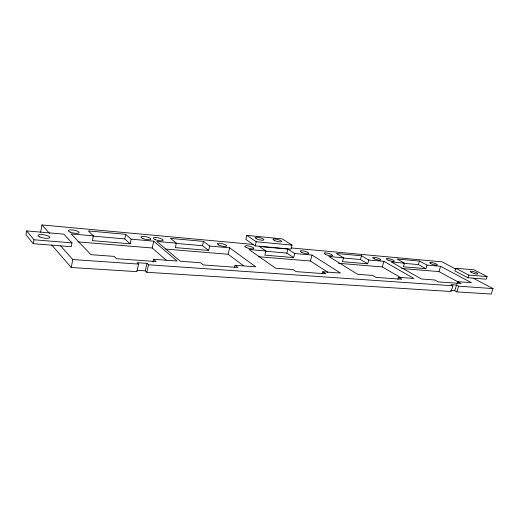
<?xml version="1.0" encoding="UTF-8"?>
<svg xmlns="http://www.w3.org/2000/svg" width="519" height="519" viewBox="0 0 519 519"><rect width="100%" height="100%" fill="white"/><g stroke="black" fill="none" stroke-linecap="round" stroke-linejoin="round"><path stroke-width="0.78" d="M26.638 230.903L25.95 234.75L33.268 243.716L71.239 246.687L71.979 242.866L63.856 234.147L26.638 230.903L33.988 239.778L71.979 242.866M33.268 243.716L33.988 239.778M40.644 232.22L41.981 224.948L253.071 244.423M136.919 270.315L145.294 270.853L146.812 272.287L451.063 291.509L452.905 285.807L148.473 264.781L146.948 263.373L137.035 262.679L138.534 264.093L136.886 271.658L71.233 267.506L72.796 259.552L60.6 245.857M93.375 235.873L92.408 240.647L130.165 243.82L131.151 239.181L125.734 234.329L88.353 230.929L93.375 235.873L71.148 233.926L90.948 254.673L114.193 256.386L116.548 258.709L156.141 261.557L153.611 259.286L152.988 262.076M130.165 243.82L124.761 238.909L125.734 234.329M145.294 270.853L146.948 263.373M146.812 272.287L148.473 264.781M166.255 260.22L152.203 247.991L153.715 241.16L131.151 239.181M176.363 243.145L175.344 247.621L208.657 250.424L209.702 246.071L203.539 241.406L170.498 238.403L176.363 243.145L156.809 241.432L180.294 261.252L200.594 262.744L203.325 264.956L237.981 267.447L235.12 265.287L234.549 267.57M208.657 250.424L202.52 245.708L203.539 241.406M243.645 265.812L228.081 254.232L229.664 247.816L209.702 246.071M246.843 235.386L245.824 239.441L255.179 245.87L290.971 249.133L292.035 245.143L282.278 238.909L246.843 235.386L256.23 241.75L292.035 245.143M255.179 245.87L256.23 241.75M265.871 250.995L264.8 255.14L293.637 257.567L294.721 253.525L287.902 249.081L259.253 246.48L265.871 250.995L248.997 249.516L275.673 268.271L293.047 269.549L296.096 271.632L325.861 273.798L322.727 271.755L322.137 273.87M293.637 257.567L286.838 253.084L287.902 249.081M327.93 272.326L310.407 261.005L312.042 255.043L294.721 253.525M343.559 257.8L342.462 261.667L367.666 263.788L368.769 260.013L361.509 255.783L336.435 253.499L343.559 257.8L328.851 256.516L357.701 274.33L372.733 275.433L375.99 277.406L401.771 279.261L398.462 277.328L397.865 279.293M367.666 263.788L360.426 259.513L361.509 255.783M401.025 277.814L382.289 266.922L383.95 261.342L368.769 260.013M427.014 265.118L419.495 261.057L397.061 259.013L404.489 263.146L403.38 266.792L425.898 268.68L427.014 265.118L440.605 266.312L471.447 282.699L457.68 281.687L456.96 283.912M403.185 263.256L418.405 264.586L419.495 261.057M401.816 268.524L438.931 271.58L440.605 266.312M455.714 268.252L454.858 270.899L467.904 277.775L486.232 279.209L487.114 276.569L473.951 269.841L455.714 268.252L468.787 275.083L487.114 276.569M454.728 290.724L456.564 285.067L458.64 286.203L493.05 288.583L491.208 294.052L456.798 291.873L454.728 290.724L450.434 290.452M456.798 291.873L458.64 286.203M467.904 277.775L468.787 275.083M456.564 285.067L450.829 284.672L452.905 285.807M72.796 259.552L138.534 264.093M153.611 259.286L177.076 261.012L153.715 241.16M235.12 265.287L255.737 266.805L229.664 247.816M322.727 271.755L340.49 273.065L312.042 255.043M398.462 277.328L413.922 278.463L383.95 261.342M77.74 241.867L152.203 247.991M165.691 249.101L228.081 254.232M258.709 256.756L310.407 261.005M338.388 263.308L382.289 266.922M92.979 236.126L124.761 238.909M175.941 243.385L202.52 245.708M265.365 251.202L286.838 253.084M343.195 258.008L360.426 259.513M404.489 263.146L391.378 261.998L421.48 279.021L434.812 280.001L438.185 281.882L461.086 283.53L457.68 281.687M291.198 247.939L442.013 261.848L455.954 269.153M473.211 278.19L493.05 288.583M438.931 271.58L458.478 282.141M418.405 264.586L425.898 268.68M41.981 224.948L49.5 233.388M51.718 244.994L71.233 267.506M430.751 263.574A3.996 0.811 17 0 0 437.225 265.138A3.996 0.811 17 0 0 432.723 262.744A3.996 0.811 17 0 0 430.751 263.574M374.335 258.838A4.184 0.915 16.3 0 0 380.719 259.941A4.184 0.915 16.3 0 0 375.094 257.411A4.184 0.915 16.3 0 0 374.335 258.838M388.05 260.058A4.139 0.889 16.5 0 0 394.31 261.148A4.139 0.889 16.5 0 0 388.686 258.644A4.139 0.889 16.5 0 0 388.05 260.058M325.698 254.498A4.36 0.999 15.6 0 0 332.53 255.666A4.36 0.999 15.6 0 0 326.918 253.045A4.36 0.999 15.6 0 0 325.698 254.498M301.753 252.364A4.45 1.044 15.2 0 0 308.811 253.564A4.45 1.044 15.2 0 0 303.219 250.898A4.45 1.044 15.2 0 0 301.753 252.364M246.116 247.401A4.671 1.148 14.2 0 0 253.713 248.672A4.671 1.148 14.2 0 0 248.179 245.915A4.671 1.148 14.2 0 0 246.116 247.401M155.265 239.648A5.086 1.317 12.4 0 0 163.167 240.336A5.086 1.317 12.4 0 0 156.238 237.533A5.086 1.317 12.4 0 0 155.265 239.648M218.59 244.942A4.788 1.2 13.7 0 0 226.459 246.259A4.788 1.2 13.7 0 0 220.971 243.443A4.788 1.2 13.7 0 0 218.59 244.942M142.848 238.545A5.151 1.336 12.2 0 0 150.906 239.246A5.151 1.336 12.2 0 0 143.958 236.424A5.151 1.336 12.2 0 0 142.848 238.545M70.039 232.064A5.547 1.46 10.7 0 0 79.024 232.856A5.547 1.46 10.7 0 0 72.005 229.898A5.547 1.46 10.7 0 0 70.039 232.064M39.82 236.962A5.988 1.628 10 0 0 49.649 237.773A5.988 1.628 10 0 0 42.273 234.588A5.988 1.628 10 0 0 39.82 236.962M471.31 272.41A4.061 0.798 17.5 0 0 477.778 273.98A4.061 0.798 17.5 0 0 472.984 271.515A4.061 0.798 17.5 0 0 471.31 272.41M256.47 238.759A4.522 1.051 14.4 0 0 263.795 240.025A4.522 1.051 14.4 0 0 258.378 237.397A4.522 1.051 14.4 0 0 256.47 238.759M274.376 240.498A4.45 1.025 14.7 0 0 281.532 241.744A4.45 1.025 14.7 0 0 276.095 239.142A4.45 1.025 14.7 0 0 274.376 240.498"/></g></svg>
